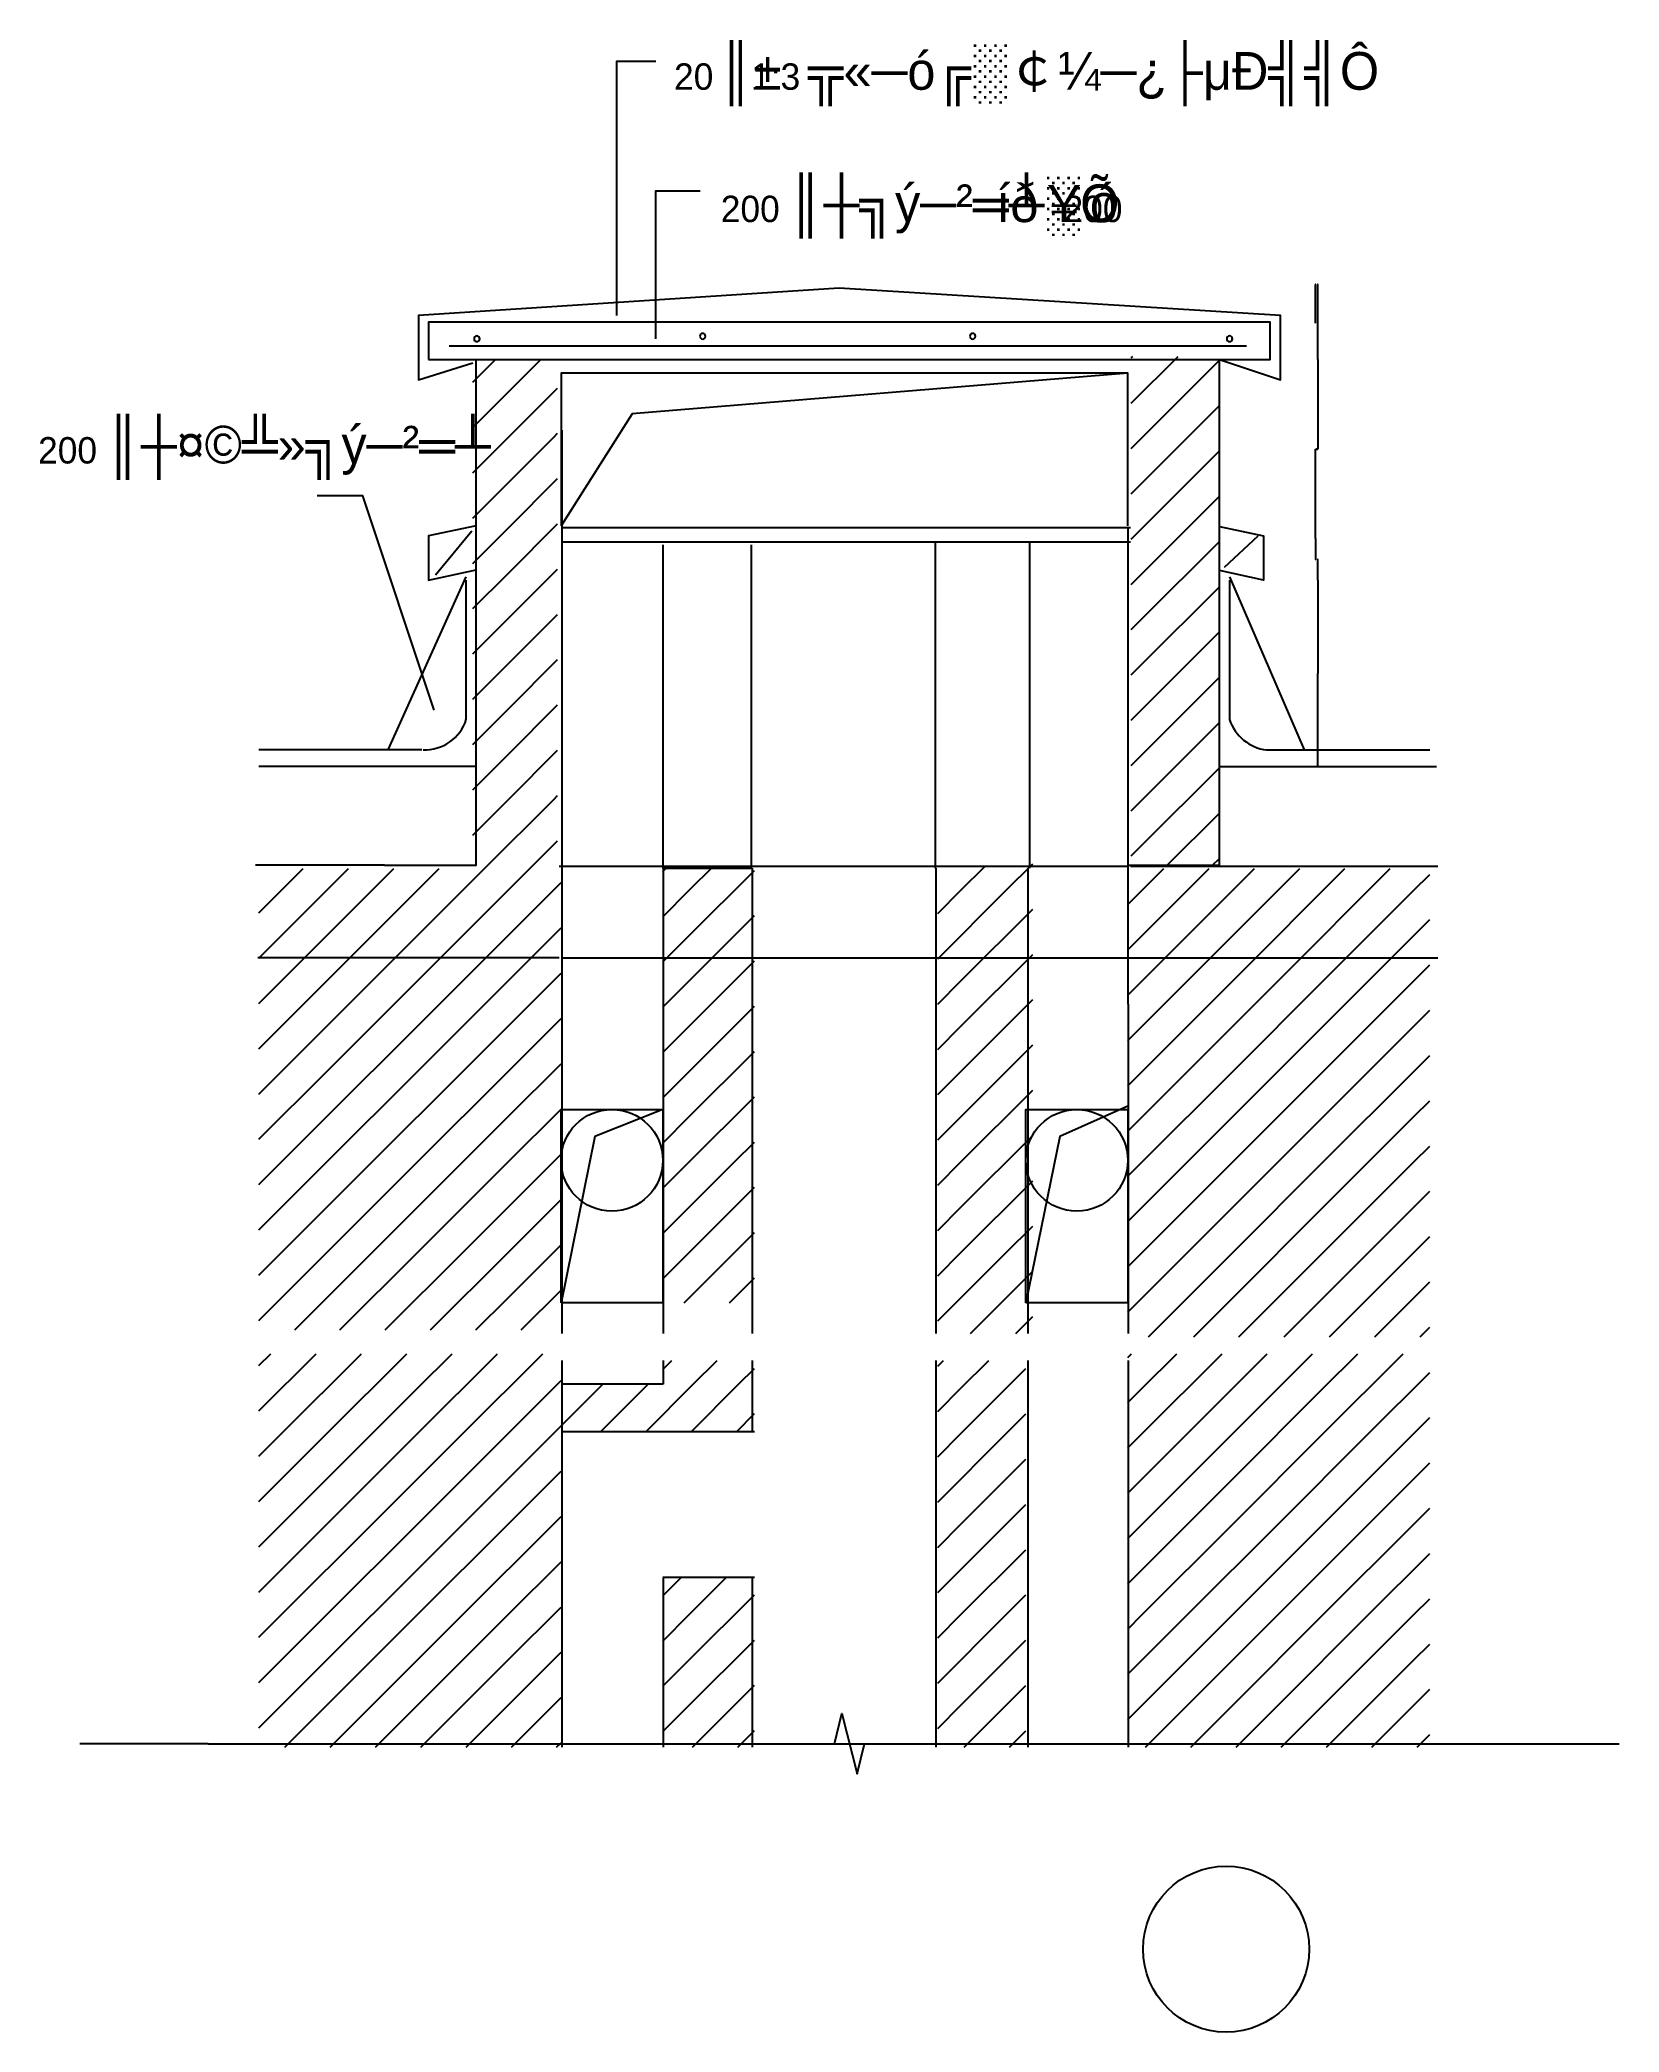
# Model space of a CAD drawing. Header units: metres. Extents: x -2622 to -530, y 19762 to 22403.
import ezdxf

# ---------------------------------------------------------------- set-up
doc = ezdxf.new("R2010")
doc.units = ezdxf.units.M
doc.layers.add('PUB_DIM', color=3, linetype='Continuous')
doc.layers.add('PUB_TEXT', color=7, linetype='Continuous')
doc.dimstyles.get("Standard").update_dxf_attribs({"dimtxt": 2.5, "dimasz": 2.5, "dimexe": 1.25, "dimexo": 0.625, "dimtad": 1, "dimcen": 2.5, "dimazin": 3, "dimtfac": 1, "dimtmove": 0, "dimatfit": 3})

# ---------------------------------------------------------------- blocks, each defined once
blk = doc.blocks.new('*D1')
for p, q in [((-932.46, 21741.55), (-932.46, 21714.04)), ((-931.74, 21714.04), (-932.71, 21714.04)), ((-928.77, 21714.04), (-929.74, 21714.04)), ((-929.02, 21686.54), (-929.02, 21714.04))]:
    blk.add_line(p, q)
at = {"layer": 'Defpoints'}
for p in [(-932.46, 21741.55), (-929.02, 21714.04), (-929.02, 21686.54)]:
    blk.add_point(p, dxfattribs=at)
at = {"layer": 'PUB_DIM', "insert": (-930.74, 21714.04), "char_height": 1, "attachment_point": 5}
blk.add_mtext('60', dxfattribs=at)
blk = doc.blocks.new('*D2')
for p, q in [((-931.74, 22078.49), (-932.71, 22078.49)), ((-932.46, 22026.92), (-932.46, 22078.49)), ((-928.77, 22078.49), (-929.74, 22078.49)), ((-929.02, 21978.78), (-929.02, 22078.49))]:
    blk.add_line(p, q)
at = {"layer": 'Defpoints'}
for p in [(-929.02, 22078.49), (-932.46, 22026.92), (-929.02, 21978.78)]:
    blk.add_point(p, dxfattribs=at)
at = {"layer": 'PUB_DIM', "insert": (-930.74, 22078.49), "char_height": 1, "attachment_point": 5}
blk.add_mtext('50', dxfattribs=at)
blk = doc.blocks.new('*D3')
for p, q in [((-929.02, 21978.78), (-929.02, 21860.17)), ((-932.46, 21741.55), (-932.46, 21860.17)), ((-932.21, 21860.17), (-929.27, 21860.17))]:
    blk.add_line(p, q)
at = {"layer": 'Defpoints'}
for p in [(-929.02, 21978.78), (-932.46, 21860.17), (-932.46, 21741.55)]:
    blk.add_point(p, dxfattribs=at)
at = {"layer": 'PUB_DIM', "insert": (-930.74, 21861.295), "char_height": 1, "attachment_point": 5}
blk.add_mtext('200', dxfattribs=at)
blk = doc.blocks.new('*D4')
for p, q in [((-929.02, 21686.54), (-929.02, 21562.76)), ((-929.27, 21562.76), (-929.52, 21562.76)), ((-929.02, 21438.98), (-929.02, 21562.76)), ((-929.02, 21562.76), (-929.02, 21562.76)), ((-928.77, 21562.76), (-928.52, 21562.76))]:
    blk.add_line(p, q)
at = {"layer": 'Defpoints'}
for p in [(-929.02, 21686.54), (-929.02, 21562.76), (-929.02, 21438.98)]:
    blk.add_point(p, dxfattribs=at)
at = {"layer": 'PUB_DIM', "insert": (-929.02, 21563.885), "char_height": 1, "attachment_point": 5}
blk.add_mtext('300', dxfattribs=at)

msp = doc.modelspace()

# ---------------------------------------------------------------- linework, layer by layer
for p, q in [((-2048.75, 21948.7), (-2018.94, 21978.51)), ((-2001.96, 21935.5), (-1958.94, 21978.51)), ((-1176.55, 21920.91), (-1114.44, 21983.01)), ((-1176.55, 21980.91), (-1174.44, 21983.01)), ((-1161.96, 21875.5), (-1059.65, 21977.8)), ((-2048.75, 21888.7), (-2001.96, 21935.5)), ((-2001.96, 21875.5), (-1936.35, 21941.1)), ((-2001.96, 21935.5), (-2001.96, 21935.5)), ((-1161.96, 21815.5), (-1059.65, 21917.8)), ((-2048.75, 21768.7), (-1941.96, 21875.5)), ((-2048.75, 21828.7), (-2001.96, 21875.5)), ((-2001.96, 21875.5), (-2001.96, 21875.5)), ((-1941.96, 21875.5), (-1936.35, 21881.1)), ((-1941.96, 21875.5), (-1941.96, 21875.5)), ((-1176.55, 21860.91), (-1161.96, 21875.5)), ((-1161.96, 21875.5), (-1161.96, 21875.5)), ((-1161.96, 21755.5), (-1059.65, 21857.8)), ((-2001.96, 21755.5), (-1936.35, 21821.1)), ((-1176.55, 21800.91), (-1161.96, 21815.5)), ((-1161.96, 21815.5), (-1161.96, 21815.5)), ((-1101.96, 21755.5), (-1059.65, 21797.8)), ((-2001.96, 21695.5), (-1936.35, 21761.1)), ((-2098.32, 21693.41), (-2050.18, 21751.86)), ((-2048.75, 21708.7), (-2001.96, 21755.5)), ((-2001.96, 21755.5), (-2001.96, 21755.5)), ((-1176.55, 21680.91), (-1101.96, 21755.5)), ((-1176.55, 21740.91), (-1161.96, 21755.5)), ((-1161.96, 21755.5), (-1161.96, 21755.5)), ((-1161.96, 21635.5), (-1059.65, 21737.8)), ((-1101.96, 21755.5), (-1101.96, 21755.5)), ((-1053.02, 21703.73), (-1008.32, 21744.99)), ((-2048.75, 21648.7), (-2001.96, 21695.5)), ((-2001.96, 21635.5), (-1936.35, 21701.1)), ((-2001.96, 21695.5), (-2001.96, 21695.5)), ((-1161.96, 21575.5), (-1059.65, 21677.8)), ((-2048.75, 21528.7), (-1941.96, 21635.5)), ((-2048.75, 21588.7), (-2001.96, 21635.5)), ((-2001.96, 21635.5), (-2001.96, 21635.5)), ((-1941.96, 21635.5), (-1936.35, 21641.1)), ((-1941.96, 21635.5), (-1941.96, 21635.5)), ((-1176.55, 21620.91), (-1161.96, 21635.5)), ((-1161.96, 21635.5), (-1161.96, 21635.5)), ((-1161.96, 21515.5), (-1059.65, 21617.8)), ((-2001.96, 21515.5), (-1936.35, 21581.1)), ((-1176.55, 21560.91), (-1161.96, 21575.5)), ((-1161.96, 21575.5), (-1161.96, 21575.5)), ((-1101.96, 21515.5), (-1059.65, 21557.8)), ((-2001.96, 21455.5), (-1936.35, 21521.1)), ((-2048.75, 21468.7), (-2001.96, 21515.5)), ((-2001.96, 21515.5), (-2001.96, 21515.5)), ((-1176.55, 21440.91), (-1101.96, 21515.5)), ((-1176.55, 21500.91), (-1161.96, 21515.5)), ((-1161.96, 21515.5), (-1161.96, 21515.5)), ((-1161.96, 21395.5), (-1059.65, 21497.8)), ((-1101.96, 21515.5), (-1101.96, 21515.5)), ((-2048.75, 21408.7), (-2001.96, 21455.5)), ((-2001.96, 21395.5), (-1936.35, 21461.1)), ((-2001.96, 21455.5), (-2001.96, 21455.5)), ((-1161.96, 21335.5), (-1059.65, 21437.8)), ((-2048.75, 21348.7), (-2001.96, 21395.5)), ((-2033.26, 21304.19), (-1941.96, 21395.5)), ((-2001.96, 21395.5), (-2001.96, 21395.5)), ((-1941.96, 21395.5), (-1936.35, 21401.1)), ((-1941.96, 21395.5), (-1941.96, 21395.5)), ((-1176.55, 21380.91), (-1161.96, 21395.5)), ((-1161.96, 21395.5), (-1161.96, 21395.5)), ((-1128.76, 21308.69), (-1059.65, 21377.8)), ((-1973.26, 21304.19), (-1936.35, 21341.1)), ((-1176.55, 21320.91), (-1161.96, 21335.5)), ((-1161.96, 21335.5), (-1161.96, 21335.5)), ((-1341.96, 21275.5), (-1306.93, 21310.52)), ((-1068.76, 21308.69), (-1059.65, 21317.8)), ((-2301.96, 21275.5), (-2273.3, 21304.16)), ((-2241.96, 21215.5), (-2153.3, 21304.16)), ((-2241.96, 21275.5), (-2213.3, 21304.16)), ((-2121.96, 21275.5), (-2093.3, 21304.16)), ((-2061.96, 21275.5), (-2033.3, 21304.16)), ((-2001.96, 21275.5), (-1973.3, 21304.16)), ((-2001.96, 21215.5), (-1931.86, 21285.59)), ((-1796.98, 21300.47), (-1789.99, 21307.46)), ((-1761.96, 21275.5), (-1729.99, 21307.46)), ((-1761.96, 21215.5), (-1675.59, 21301.86)), ((-1401.96, 21275.5), (-1369.99, 21307.46)), ((-1161.96, 21275.5), (-1133.26, 21304.19)), ((-1101.96, 21275.5), (-1073.26, 21304.19)), ((-1041.96, 21215.5), (-953.26, 21304.19)), ((-1041.96, 21275.5), (-1013.26, 21304.19)), ((-921.96, 21275.5), (-893.26, 21304.19)), ((-861.96, 21275.5), (-833.26, 21304.19)), ((-801.96, 21275.5), (-780.91, 21296.55)), ((-2331.99, 21185.46), (-2241.96, 21275.5)), ((-2331.99, 21245.46), (-2301.96, 21275.5)), ((-2301.96, 21275.5), (-2301.96, 21275.5)), ((-2241.96, 21155.5), (-2121.96, 21275.5)), ((-2241.96, 21275.5), (-2241.96, 21275.5)), ((-2181.96, 21155.5), (-2061.96, 21275.5)), ((-2121.96, 21155.5), (-2001.96, 21275.5)), ((-2121.96, 21275.5), (-2121.96, 21275.5)), ((-2061.96, 21275.5), (-2061.96, 21275.5)), ((-2001.96, 21275.5), (-2001.96, 21275.5)), ((-1796.98, 21240.47), (-1761.96, 21275.5)), ((-1761.96, 21275.5), (-1761.96, 21275.5)), ((-1432.81, 21184.64), (-1341.96, 21275.5)), ((-1432.81, 21244.64), (-1401.96, 21275.5)), ((-1401.96, 21275.5), (-1401.96, 21275.5)), ((-1341.96, 21275.5), (-1341.96, 21275.5)), ((-1181.04, 21196.41), (-1101.96, 21275.5)), ((-1181.04, 21256.41), (-1161.96, 21275.5)), ((-1161.96, 21275.5), (-1161.96, 21275.5)), ((-1130.14, 21187.31), (-1041.96, 21275.5)), ((-1101.96, 21275.5), (-1101.96, 21275.5)), ((-1041.96, 21275.5), (-1041.96, 21275.5)), ((-1010.14, 21187.31), (-921.96, 21275.5)), ((-950.14, 21187.31), (-861.96, 21275.5)), ((-921.96, 21275.5), (-921.96, 21275.5)), ((-890.14, 21187.31), (-801.96, 21275.5)), ((-861.96, 21275.5), (-861.96, 21275.5)), ((-801.96, 21275.5), (-801.96, 21275.5)), ((-1761.96, 21155.5), (-1675.59, 21241.86)), ((-1401.96, 21155.5), (-1306.93, 21250.52)), ((-801.96, 21215.5), (-780.91, 21236.55)), ((-2331.99, 21125.46), (-2241.96, 21215.5)), ((-2241.96, 21215.5), (-2241.96, 21215.5)), ((-2121.96, 21095.5), (-2001.96, 21215.5)), ((-2001.96, 21155.5), (-1931.86, 21225.59)), ((-2001.96, 21215.5), (-2001.96, 21215.5)), ((-1796.98, 21180.47), (-1761.96, 21215.5)), ((-1761.96, 21215.5), (-1761.96, 21215.5)), ((-1070.14, 21187.31), (-1041.96, 21215.5)), ((-1041.96, 21215.5), (-1041.96, 21215.5)), ((-830.14, 21187.31), (-801.96, 21215.5)), ((-801.96, 21215.5), (-801.96, 21215.5)), ((-1701.96, 21155.5), (-1675.59, 21181.86)), ((-1401.96, 21095.5), (-1306.93, 21190.52)), ((-1161.96, 21095.5), (-1070.18, 21187.27)), ((-1161.96, 21155.5), (-1130.18, 21187.27)), ((-1041.96, 21155.5), (-1010.18, 21187.27)), ((-981.96, 21155.5), (-950.18, 21187.27)), ((-921.96, 21155.5), (-890.18, 21187.27)), ((-921.96, 21095.5), (-830.18, 21187.27)), ((-801.96, 21155.5), (-780.91, 21176.55)), ((-2331.99, 21065.46), (-2241.96, 21155.5)), ((-2301.96, 21035.5), (-2181.96, 21155.5)), ((-2241.96, 21035.5), (-2121.96, 21155.5)), ((-2241.96, 21155.5), (-2241.96, 21155.5)), ((-2181.96, 21155.5), (-2181.96, 21155.5)), ((-2121.96, 21035.5), (-2001.96, 21155.5)), ((-2121.96, 21155.5), (-2121.96, 21155.5)), ((-2061.96, 21035.5), (-1941.96, 21155.5)), ((-2001.96, 21155.5), (-2001.96, 21155.5)), ((-1941.96, 21155.5), (-1931.86, 21165.59)), ((-1941.96, 21155.5), (-1941.96, 21155.5)), ((-1796.98, 21120.47), (-1761.96, 21155.5)), ((-1796.98, 21060.47), (-1701.96, 21155.5)), ((-1761.96, 21155.5), (-1761.96, 21155.5)), ((-1701.96, 21155.5), (-1701.96, 21155.5)), ((-1432.81, 21124.64), (-1401.96, 21155.5)), ((-1401.96, 21155.5), (-1401.96, 21155.5)), ((-1181.04, 21136.41), (-1161.96, 21155.5)), ((-1161.96, 21035.5), (-1041.96, 21155.5)), ((-1161.96, 21155.5), (-1161.96, 21155.5)), ((-1101.96, 21035.5), (-981.96, 21155.5)), ((-1041.96, 21035.5), (-921.96, 21155.5)), ((-1041.96, 21155.5), (-1041.96, 21155.5)), ((-981.96, 21155.5), (-981.96, 21155.5)), ((-921.96, 21035.5), (-801.96, 21155.5)), ((-921.96, 21155.5), (-921.96, 21155.5)), ((-801.96, 21155.5), (-801.96, 21155.5)), ((-1401.96, 21035.5), (-1306.93, 21130.52)), ((-2001.96, 21035.5), (-1931.86, 21105.59)), ((-1761.96, 21035.5), (-1675.59, 21121.86)), ((-861.96, 21035.5), (-780.91, 21116.55)), ((-2241.96, 20975.5), (-2121.96, 21095.5)), ((-2121.96, 21095.5), (-2121.96, 21095.5)), ((-1432.81, 21064.64), (-1401.96, 21095.5)), ((-1401.96, 21095.5), (-1401.96, 21095.5)), ((-1341.96, 21035.5), (-1306.93, 21070.52)), ((-1181.04, 21076.41), (-1161.96, 21095.5)), ((-1161.96, 21095.5), (-1161.96, 21095.5)), ((-1041.96, 20975.5), (-921.96, 21095.5)), ((-921.96, 21095.5), (-921.96, 21095.5)), ((-2001.96, 20975.5), (-1931.86, 21045.59)), ((-1761.96, 20975.5), (-1675.59, 21061.86)), ((-801.96, 21035.5), (-780.91, 21056.55)), ((-2331.99, 20945.46), (-2241.96, 21035.5)), ((-2331.99, 21005.46), (-2301.96, 21035.5)), ((-2301.96, 21035.5), (-2301.96, 21035.5)), ((-2241.96, 20915.5), (-2121.96, 21035.5)), ((-2241.96, 21035.5), (-2241.96, 21035.5)), ((-2181.96, 20915.5), (-2061.96, 21035.5)), ((-2121.96, 20915.5), (-2001.96, 21035.5)), ((-2121.96, 21035.5), (-2121.96, 21035.5)), ((-2061.96, 21035.5), (-2061.96, 21035.5)), ((-2001.96, 21035.5), (-2001.96, 21035.5)), ((-1796.98, 21000.47), (-1761.96, 21035.5)), ((-1761.96, 21035.5), (-1761.96, 21035.5)), ((-1432.81, 20944.64), (-1341.96, 21035.5)), ((-1432.81, 21004.64), (-1401.96, 21035.5)), ((-1401.96, 21035.5), (-1401.96, 21035.5)), ((-1341.96, 21035.5), (-1341.96, 21035.5)), ((-1181.04, 20956.41), (-1101.96, 21035.5)), ((-1181.04, 21016.41), (-1161.96, 21035.5)), ((-1161.96, 20915.5), (-1041.96, 21035.5)), ((-1161.96, 21035.5), (-1161.96, 21035.5)), ((-1101.96, 21035.5), (-1101.96, 21035.5)), ((-1041.96, 20915.5), (-921.96, 21035.5)), ((-1041.96, 21035.5), (-1041.96, 21035.5)), ((-981.96, 20915.5), (-861.96, 21035.5)), ((-921.96, 20915.5), (-801.96, 21035.5)), ((-921.96, 21035.5), (-921.96, 21035.5)), ((-861.96, 21035.5), (-861.96, 21035.5)), ((-801.96, 21035.5), (-801.96, 21035.5)), ((-1761.96, 20915.5), (-1675.59, 21001.86)), ((-1401.96, 20915.5), (-1306.93, 21010.52)), ((-801.96, 20975.5), (-780.91, 20996.55)), ((-2331.99, 20885.46), (-2241.96, 20975.5)), ((-2241.96, 20975.5), (-2241.96, 20975.5)), ((-2121.96, 20855.5), (-2001.96, 20975.5)), ((-2001.96, 20915.5), (-1931.86, 20985.59)), ((-2001.96, 20975.5), (-2001.96, 20975.5)), ((-1796.98, 20940.47), (-1761.96, 20975.5)), ((-1761.96, 20975.5), (-1761.96, 20975.5)), ((-1161.96, 20855.5), (-1041.96, 20975.5)), ((-1041.96, 20975.5), (-1041.96, 20975.5)), ((-921.96, 20855.5), (-801.96, 20975.5)), ((-801.96, 20975.5), (-801.96, 20975.5)), ((-1701.96, 20915.5), (-1675.59, 20941.86)), ((-1401.96, 20855.5), (-1306.93, 20950.52)), ((-2331.99, 20825.46), (-2241.96, 20915.5)), ((-2301.96, 20795.5), (-2181.96, 20915.5)), ((-2241.96, 20795.5), (-2121.96, 20915.5)), ((-2241.96, 20915.5), (-2241.96, 20915.5)), ((-2181.96, 20915.5), (-2181.96, 20915.5)), ((-2121.96, 20795.5), (-2001.96, 20915.5)), ((-2121.96, 20915.5), (-2121.96, 20915.5)), ((-2061.96, 20795.5), (-1941.96, 20915.5)), ((-2001.96, 20915.5), (-2001.96, 20915.5)), ((-1941.96, 20915.5), (-1931.86, 20925.59)), ((-1941.96, 20915.5), (-1941.96, 20915.5)), ((-1796.98, 20880.47), (-1761.96, 20915.5)), ((-1796.98, 20820.47), (-1701.96, 20915.5)), ((-1761.96, 20915.5), (-1761.96, 20915.5)), ((-1701.96, 20915.5), (-1701.96, 20915.5)), ((-1432.81, 20884.64), (-1401.96, 20915.5)), ((-1401.96, 20915.5), (-1401.96, 20915.5)), ((-1181.04, 20896.41), (-1161.96, 20915.5)), ((-1161.96, 20795.5), (-1041.96, 20915.5)), ((-1161.96, 20915.5), (-1161.96, 20915.5)), ((-1101.96, 20795.5), (-981.96, 20915.5)), ((-1041.96, 20795.5), (-921.96, 20915.5)), ((-1041.96, 20915.5), (-1041.96, 20915.5)), ((-981.96, 20915.5), (-981.96, 20915.5)), ((-921.96, 20795.5), (-801.96, 20915.5)), ((-921.96, 20915.5), (-921.96, 20915.5)), ((-801.96, 20915.5), (-780.91, 20936.55)), ((-801.96, 20915.5), (-801.96, 20915.5)), ((-1401.96, 20795.5), (-1306.93, 20890.52)), ((-2001.96, 20795.5), (-1931.86, 20865.59)), ((-1761.96, 20795.5), (-1675.59, 20881.86)), ((-861.96, 20795.5), (-780.91, 20876.55)), ((-2241.96, 20735.5), (-2121.96, 20855.5)), ((-2121.96, 20855.5), (-2121.96, 20855.5)), ((-1432.81, 20824.64), (-1401.96, 20855.5)), ((-1401.96, 20855.5), (-1401.96, 20855.5)), ((-1181.04, 20836.41), (-1161.96, 20855.5)), ((-1161.96, 20855.5), (-1161.96, 20855.5)), ((-1041.96, 20735.5), (-921.96, 20855.5)), ((-921.96, 20855.5), (-921.96, 20855.5)), ((-1761.96, 20735.5), (-1675.59, 20821.86)), ((-1341.96, 20795.5), (-1306.93, 20830.52)), ((-801.96, 20795.5), (-780.91, 20816.55)), ((-2331.99, 20705.46), (-2241.96, 20795.5)), ((-2331.99, 20765.46), (-2301.96, 20795.5)), ((-2301.96, 20795.5), (-2301.96, 20795.5)), ((-2241.96, 20795.5), (-2241.96, 20795.5)), ((-2224.68, 20692.77), (-2121.96, 20795.5)), ((-2164.68, 20692.77), (-2061.96, 20795.5)), ((-2121.96, 20795.5), (-2121.96, 20795.5)), ((-2104.68, 20692.77), (-2001.96, 20795.5)), ((-2061.96, 20795.5), (-2061.96, 20795.5)), ((-2001.96, 20735.5), (-1931.86, 20805.59)), ((-2001.96, 20795.5), (-2001.96, 20795.5)), ((-1796.98, 20760.47), (-1761.96, 20795.5)), ((-1761.96, 20795.5), (-1761.96, 20795.5)), ((-1432.81, 20704.64), (-1341.96, 20795.5)), ((-1432.81, 20764.64), (-1401.96, 20795.5)), ((-1401.96, 20795.5), (-1401.96, 20795.5)), ((-1341.96, 20795.5), (-1341.96, 20795.5)), ((-1181.04, 20716.41), (-1101.96, 20795.5)), ((-1181.04, 20776.41), (-1161.96, 20795.5)), ((-1161.96, 20795.5), (-1161.96, 20795.5)), ((-1153.67, 20683.78), (-1041.96, 20795.5)), ((-1101.96, 20795.5), (-1101.96, 20795.5)), ((-1041.96, 20795.5), (-1041.96, 20795.5)), ((-1033.67, 20683.78), (-921.96, 20795.5)), ((-973.67, 20683.78), (-861.96, 20795.5)), ((-921.96, 20795.5), (-921.96, 20795.5)), ((-913.67, 20683.78), (-801.96, 20795.5)), ((-861.96, 20795.5), (-861.96, 20795.5)), ((-801.96, 20795.5), (-801.96, 20795.5)), ((-1708.72, 20728.74), (-1675.59, 20761.86)), ((-1389.18, 20688.28), (-1306.93, 20770.52)), ((-801.96, 20735.5), (-780.91, 20756.55)), ((-2284.68, 20692.77), (-2241.96, 20735.5)), ((-2241.96, 20735.5), (-2241.96, 20735.5)), ((-2044.68, 20692.77), (-2001.96, 20735.5)), ((-2001.96, 20735.5), (-2001.96, 20735.5)), ((-1984.68, 20692.77), (-1931.86, 20745.59)), ((-1768.72, 20728.74), (-1761.96, 20735.5)), ((-1761.96, 20735.5), (-1761.96, 20735.5)), ((-1093.67, 20683.78), (-1041.96, 20735.5)), ((-1041.96, 20735.5), (-1041.96, 20735.5)), ((-853.67, 20683.78), (-801.96, 20735.5)), ((-801.96, 20735.5), (-801.96, 20735.5)), ((-1329.18, 20688.28), (-1306.93, 20710.52)), ((-793.67, 20683.78), (-780.91, 20696.55)), ((-2331.99, 20585.46), (-2256.15, 20661.3)), ((-2331.99, 20645.46), (-2316.15, 20661.3)), ((-2301.96, 20555.5), (-2196.15, 20661.3)), ((-2241.96, 20555.5), (-2136.15, 20661.3)), ((-2121.96, 20555.5), (-2016.15, 20661.3)), ((-2121.96, 20615.5), (-2076.15, 20661.3)), ((-2061.96, 20555.5), (-1956.15, 20661.3)), ((-1796.98, 20640.47), (-1785.14, 20652.31)), ((-1756.61, 20620.84), (-1725.14, 20652.31)), ((-1432.81, 20644.64), (-1425.14, 20652.31)), ((-1401.96, 20615.5), (-1365.14, 20652.31)), ((-1181.04, 20656.41), (-1176.15, 20661.3)), ((-1161.96, 20555.5), (-1056.15, 20661.3)), ((-1161.96, 20615.5), (-1116.15, 20661.3)), ((-1101.96, 20555.5), (-996.15, 20661.3)), ((-1041.96, 20555.5), (-936.15, 20661.3)), ((-921.96, 20615.5), (-876.15, 20661.3)), ((-921.96, 20555.5), (-816.15, 20661.3)), ((-2001.96, 20555.5), (-1931.86, 20625.59)), ((-1696.61, 20620.84), (-1675.59, 20641.86)), ((-1401.96, 20555.5), (-1315.92, 20641.53)), ((-861.96, 20555.5), (-780.91, 20636.55)), ((-2241.96, 20495.5), (-2121.96, 20615.5)), ((-2121.96, 20615.5), (-2121.96, 20615.5)), ((-1931.86, 20565.59), (-1881.96, 20615.5)), ((-1881.96, 20615.5), (-1876.61, 20620.84)), ((-1881.96, 20615.5), (-1881.96, 20615.5)), ((-1879.54, 20557.91), (-1816.61, 20620.84)), ((-1819.54, 20557.91), (-1756.61, 20620.84)), ((-1759.54, 20557.91), (-1696.61, 20620.84)), ((-1432.81, 20584.64), (-1401.96, 20615.5)), ((-1401.96, 20615.5), (-1401.96, 20615.5)), ((-1181.04, 20596.41), (-1161.96, 20615.5)), ((-1161.96, 20615.5), (-1161.96, 20615.5)), ((-1041.96, 20495.5), (-921.96, 20615.5)), ((-921.96, 20615.5), (-921.96, 20615.5)), ((-1699.54, 20557.91), (-1675.59, 20581.86)), ((-1341.96, 20555.5), (-1315.92, 20581.53)), ((-801.96, 20555.5), (-780.91, 20576.55)), ((-2331.99, 20465.46), (-2241.96, 20555.5)), ((-2331.99, 20525.46), (-2301.96, 20555.5)), ((-2301.96, 20555.5), (-2301.96, 20555.5)), ((-2241.96, 20435.5), (-2121.96, 20555.5)), ((-2241.96, 20555.5), (-2241.96, 20555.5)), ((-2181.96, 20435.5), (-2061.96, 20555.5)), ((-2121.96, 20435.5), (-2001.96, 20555.5)), ((-2121.96, 20555.5), (-2121.96, 20555.5)), ((-2061.96, 20555.5), (-2061.96, 20555.5)), ((-2001.96, 20495.5), (-1931.86, 20565.59)), ((-2001.96, 20555.5), (-2001.96, 20555.5)), ((-1432.81, 20464.64), (-1341.96, 20555.5)), ((-1432.81, 20524.64), (-1401.96, 20555.5)), ((-1401.96, 20555.5), (-1401.96, 20555.5)), ((-1341.96, 20555.5), (-1341.96, 20555.5)), ((-1181.04, 20476.41), (-1101.96, 20555.5)), ((-1181.04, 20536.41), (-1161.96, 20555.5)), ((-1161.96, 20435.5), (-1041.96, 20555.5)), ((-1161.96, 20555.5), (-1161.96, 20555.5)), ((-1101.96, 20555.5), (-1101.96, 20555.5)), ((-1041.96, 20435.5), (-921.96, 20555.5)), ((-1041.96, 20555.5), (-1041.96, 20555.5)), ((-981.96, 20435.5), (-861.96, 20555.5)), ((-921.96, 20435.5), (-801.96, 20555.5)), ((-921.96, 20555.5), (-921.96, 20555.5)), ((-861.96, 20555.5), (-861.96, 20555.5)), ((-801.96, 20555.5), (-801.96, 20555.5)), ((-1401.96, 20435.5), (-1315.92, 20521.53)), ((-801.96, 20495.5), (-780.91, 20516.55)), ((-2331.99, 20405.46), (-2241.96, 20495.5)), ((-2241.96, 20495.5), (-2241.96, 20495.5)), ((-2121.96, 20375.5), (-2001.96, 20495.5)), ((-2001.96, 20435.5), (-1931.86, 20505.59)), ((-2001.96, 20495.5), (-2001.96, 20495.5)), ((-1161.96, 20375.5), (-1041.96, 20495.5)), ((-1041.96, 20495.5), (-1041.96, 20495.5)), ((-921.96, 20375.5), (-801.96, 20495.5)), ((-801.96, 20495.5), (-801.96, 20495.5)), ((-1941.96, 20435.5), (-1931.86, 20445.59)), ((-1401.96, 20375.5), (-1315.92, 20461.53)), ((-801.96, 20435.5), (-780.91, 20456.55)), ((-2331.99, 20345.46), (-2241.96, 20435.5)), ((-2301.96, 20315.5), (-2181.96, 20435.5)), ((-2241.96, 20315.5), (-2121.96, 20435.5)), ((-2241.96, 20435.5), (-2241.96, 20435.5)), ((-2181.96, 20435.5), (-2181.96, 20435.5)), ((-2121.96, 20315.5), (-2001.96, 20435.5)), ((-2121.96, 20435.5), (-2121.96, 20435.5)), ((-2061.96, 20315.5), (-1941.96, 20435.5)), ((-2001.96, 20435.5), (-2001.96, 20435.5)), ((-1941.96, 20435.5), (-1941.96, 20435.5)), ((-1432.81, 20404.64), (-1401.96, 20435.5)), ((-1401.96, 20435.5), (-1401.96, 20435.5)), ((-1181.04, 20416.41), (-1161.96, 20435.5)), ((-1161.96, 20315.5), (-1041.96, 20435.5)), ((-1161.96, 20435.5), (-1161.96, 20435.5)), ((-1101.96, 20315.5), (-981.96, 20435.5)), ((-1041.96, 20315.5), (-921.96, 20435.5)), ((-1041.96, 20435.5), (-1041.96, 20435.5)), ((-981.96, 20435.5), (-981.96, 20435.5)), ((-921.96, 20315.5), (-801.96, 20435.5)), ((-921.96, 20435.5), (-921.96, 20435.5)), ((-801.96, 20435.5), (-801.96, 20435.5)), ((-2001.96, 20315.5), (-1931.86, 20385.59)), ((-1401.96, 20315.5), (-1315.92, 20401.53)), ((-861.96, 20315.5), (-780.91, 20396.55)), ((-2241.96, 20255.5), (-2121.96, 20375.5)), ((-2121.96, 20375.5), (-2121.96, 20375.5)), ((-1796.98, 20340.47), (-1772.85, 20364.6)), ((-1761.96, 20315.5), (-1712.85, 20364.6)), ((-1432.81, 20344.64), (-1401.96, 20375.5)), ((-1401.96, 20375.5), (-1401.96, 20375.5)), ((-1181.04, 20356.41), (-1161.96, 20375.5)), ((-1161.96, 20375.5), (-1161.96, 20375.5)), ((-1041.96, 20255.5), (-921.96, 20375.5)), ((-921.96, 20375.5), (-921.96, 20375.5)), ((-1761.96, 20255.5), (-1675.59, 20341.86)), ((-1341.96, 20315.5), (-1315.92, 20341.53)), ((-801.96, 20315.5), (-780.91, 20336.55)), ((-2331.99, 20225.46), (-2241.96, 20315.5)), ((-2331.99, 20285.46), (-2301.96, 20315.5)), ((-2301.96, 20315.5), (-2301.96, 20315.5)), ((-2241.96, 20195.5), (-2121.96, 20315.5)), ((-2241.96, 20315.5), (-2241.96, 20315.5)), ((-2181.96, 20195.5), (-2061.96, 20315.5)), ((-2121.96, 20195.5), (-2001.96, 20315.5)), ((-2121.96, 20315.5), (-2121.96, 20315.5)), ((-2061.96, 20315.5), (-2061.96, 20315.5)), ((-2001.96, 20255.5), (-1931.86, 20325.59)), ((-2001.96, 20315.5), (-2001.96, 20315.5)), ((-1796.98, 20280.47), (-1761.96, 20315.5)), ((-1761.96, 20315.5), (-1761.96, 20315.5)), ((-1432.81, 20224.64), (-1341.96, 20315.5)), ((-1432.81, 20284.64), (-1401.96, 20315.5)), ((-1401.96, 20315.5), (-1401.96, 20315.5)), ((-1341.96, 20315.5), (-1341.96, 20315.5)), ((-1181.04, 20236.41), (-1101.96, 20315.5)), ((-1181.04, 20296.41), (-1161.96, 20315.5)), ((-1161.96, 20195.5), (-1041.96, 20315.5)), ((-1161.96, 20315.5), (-1161.96, 20315.5)), ((-1101.96, 20315.5), (-1101.96, 20315.5)), ((-1041.96, 20195.5), (-921.96, 20315.5)), ((-1041.96, 20315.5), (-1041.96, 20315.5)), ((-981.96, 20195.5), (-861.96, 20315.5)), ((-921.96, 20195.5), (-801.96, 20315.5)), ((-921.96, 20315.5), (-921.96, 20315.5)), ((-861.96, 20315.5), (-861.96, 20315.5)), ((-801.96, 20315.5), (-801.96, 20315.5)), ((-1761.96, 20195.5), (-1675.59, 20281.86)), ((-1401.96, 20195.5), (-1315.92, 20281.53)), ((-2331.99, 20165.46), (-2241.96, 20255.5)), ((-2241.96, 20255.5), (-2241.96, 20255.5)), ((-2117.62, 20139.83), (-2001.96, 20255.5)), ((-2001.96, 20195.5), (-1931.86, 20265.59)), ((-2001.96, 20255.5), (-2001.96, 20255.5)), ((-1796.98, 20220.47), (-1761.96, 20255.5)), ((-1761.96, 20255.5), (-1761.96, 20255.5)), ((-1157.62, 20139.83), (-1041.96, 20255.5)), ((-1041.96, 20255.5), (-1041.96, 20255.5)), ((-917.62, 20139.83), (-801.96, 20255.5)), ((-801.96, 20255.5), (-780.91, 20276.55)), ((-801.96, 20255.5), (-801.96, 20255.5)), ((-1941.96, 20195.5), (-1931.86, 20205.59)), ((-1701.96, 20195.5), (-1675.59, 20221.86)), ((-1397.62, 20139.83), (-1315.92, 20221.53)), ((-801.96, 20195.5), (-780.91, 20216.55)), ((-2297.62, 20139.83), (-2241.96, 20195.5)), ((-2241.96, 20195.5), (-2241.96, 20195.5)), ((-2237.62, 20139.83), (-2181.96, 20195.5)), ((-2181.96, 20195.5), (-2181.96, 20195.5)), ((-2177.62, 20139.83), (-2121.96, 20195.5)), ((-2121.96, 20195.5), (-2121.96, 20195.5)), ((-2057.62, 20139.83), (-2001.96, 20195.5)), ((-2001.96, 20195.5), (-2001.96, 20195.5)), ((-1997.62, 20139.83), (-1941.96, 20195.5)), ((-1941.96, 20195.5), (-1941.96, 20195.5)), ((-1796.98, 20160.47), (-1761.96, 20195.5)), ((-1761.96, 20195.5), (-1761.96, 20195.5)), ((-1757.62, 20139.83), (-1701.96, 20195.5)), ((-1701.96, 20195.5), (-1701.96, 20195.5)), ((-1432.81, 20164.64), (-1401.96, 20195.5)), ((-1401.96, 20195.5), (-1401.96, 20195.5)), ((-1181.04, 20176.41), (-1161.96, 20195.5)), ((-1161.96, 20195.5), (-1161.96, 20195.5)), ((-1097.62, 20139.83), (-1041.96, 20195.5)), ((-1041.96, 20195.5), (-1041.96, 20195.5)), ((-1037.62, 20139.83), (-981.96, 20195.5)), ((-981.96, 20195.5), (-981.96, 20195.5)), ((-977.62, 20139.83), (-921.96, 20195.5)), ((-921.96, 20195.5), (-921.96, 20195.5)), ((-857.62, 20139.83), (-801.96, 20195.5)), ((-801.96, 20195.5), (-801.96, 20195.5)), ((-1697.62, 20139.83), (-1675.59, 20161.86)), ((-1337.62, 20139.83), (-1315.92, 20161.53)), ((-797.62, 20139.83), (-780.91, 20156.55)), ((-1937.62, 20139.83), (-1931.86, 20145.59))]:
    msp.add_line(p, q)
for points in [[(-1059.65, 21978.89), (-978.73, 21951.91), (-978.73, 22037.35), (-1563.19, 22073.32), (-2120.69, 22037.35), (-2120.69, 21951.91), (-2048.75, 21974.39)], [(-2107.2, 21978.89), (-992.21, 21978.89), (-992.21, 22028.35), (-2107.2, 22028.35), (-2107.2, 21978.89)], [(-2080.22, 21996.88), (-1023.69, 21996.88)], [(-2165.64, 21308.88), (-2044.26, 21308.88), (-2044.26, 21978.89)], [(-1181.04, 21308.88), (-1059.65, 21308.88), (-1059.65, 21978.89)], [(-1181.04, 21758.55), (-1181.04, 21960.9), (-1931.86, 21960.9), (-1931.86, 21758.55)], [(-1181.04, 21960.9), (-1837.44, 21906.94), (-1931.86, 21758.55)], [(-1930.49, 21306.96), (-1930.49, 21885.42)], [(-2044.26, 21758.55), (-2107.2, 21745.06), (-2107.2, 21686.6), (-2044.26, 21700.09)], [(-1059.65, 21757.59), (-1001.21, 21745.06), (-1001.21, 21686.6), (-1059.65, 21699.13)], [(-1930.49, 21756.14), (-1177.4, 21756.14)], [(-1930.49, 21737.12), (-1177.4, 21737.12)], [(-1796.55, 21304.64), (-1796.55, 21733.32)], [(-1679.46, 21304.64), (-1679.46, 21733.32)], [(-1435.62, 21304.64), (-1435.62, 21737.12)], [(-1310.63, 21304.64), (-1310.63, 21737.12)], [(-1180.63, 21124.64), (-1180.63, 21755.3)], [(-2057.74, 21690.8), (-2161.15, 21461.53)], [(-2057.74, 21686.31), (-2057.74, 21501.99)], [(-1046.16, 21690.8), (-947.25, 21461.53)], [(-1046.16, 21686.31), (-1046.16, 21501.99)], [(-2116.19, 21461.53), (-2331.99, 21461.53)], [(-996.71, 21461.53), (-780.91, 21461.53)], [(-2044.26, 21439.29), (-2331.99, 21439.29)], [(-1930.49, 20688.28), (-1930.49, 21425.2)], [(-1059.65, 21308.88), (-1059.65, 21439.29), (-771.91, 21439.29)], [(-2165.64, 21308.88), (-2336.49, 21308.88)], [(-1934.29, 21307.46), (-1181.2, 21307.46)], [(-1796.55, 21304.64), (-1679.46, 21304.64)], [(-1796.55, 21304.64), (-1796.55, 20688.28)], [(-1678.65, 21304.64), (-1678.65, 20688.28)], [(-1436.04, 21307.46), (-1314.32, 21307.46)], [(-1435.22, 21304.64), (-1435.22, 20688.28)], [(-1313.51, 21304.64), (-1313.51, 20688.28)], [(-1177.4, 21307.46), (-770.43, 21307.46)], [(-1934.29, 21185.79), (-2333.66, 21185.79)], [(-1930.49, 21185.79), (-1181.2, 21185.79)], [(-1181.2, 21185.79), (-770.43, 21185.79)], [(-1180.63, 21124.64), (-1180.63, 20688.28)], [(-1796.98, 20984.98), (-1886.9, 20949.01), (-1931.86, 20728.74)], [(-1181.04, 20989.47), (-1270.96, 20949.01), (-1315.92, 20728.74)], [(-1930.49, 20139.83), (-1930.49, 20652.31)], [(-1796.55, 20652.31), (-1796.55, 20620.84)], [(-1678.65, 20652.31), (-1678.65, 20557.91)], [(-1435.22, 20652.31), (-1435.22, 20139.83)], [(-1313.51, 20652.31), (-1313.51, 20139.83)], [(-1180.63, 20652.31), (-1180.63, 20139.83)], [(-1796.55, 20620.84), (-1931.86, 20620.84)], [(-1675.59, 20557.91), (-1931.86, 20557.91)], [(-1675.59, 20364.6), (-1796.98, 20364.6)], [(-1796.55, 20364.6), (-1796.55, 20139.83)], [(-1678.65, 20364.6), (-1678.65, 20139.83)], [(-1569.71, 20144.32), (-1559.71, 20184.32), (-1539.71, 20104.32), (-1529.71, 20144.32)], [(-2399.43, 20144.32), (-2569.38, 20144.32)], [(-2399.43, 20144.32), (-699.98, 20144.32)], [(-699.98, 20144.32), (-530.04, 20144.32)]]:
    msp.add_lwpolyline(points)
for points in [[(-2047.06, 22006.29, 1), (-2039.56, 22006.29, 1)], [(-1747.91, 22009.73, 1), (-1740.41, 22009.73, 1)], [(-1390.3, 22009.73, 1), (-1382.8, 22009.73, 1)], [(-1049.89, 22006.29, 1), (-1042.39, 22006.29, 1)]]:
    msp.add_lwpolyline(points, format="xyb", close=True)
for points in [[(-1931.86, 20728.74), (-1931.86, 20984.98), (-1796.98, 20984.98), (-1796.98, 20728.74)], [(-1315.92, 20728.74), (-1315.92, 20984.98), (-1181.04, 20984.98), (-1181.04, 20728.74)]]:
    msp.add_lwpolyline(points, close=True)
for centre in [(-1864.42, 20917.55), (-1864.42, 20917.55), (-1248.48, 20917.55), (-1248.48, 20917.55)]:
    msp.add_circle(centre, 67.44)
for centre, radius, start, end in [((-2112.47, 21519.3), 57.72, 267.86, 342.58), ((-990.01, 21519.98), 58.96, 197.76, 263.07)]:
    msp.add_arc(centre, radius, start, end)
at = {"layer": 'PUB_DIM'}
for points in [[(-1857.76, 22037.16), (-1857.76, 22374.21), (-1806.17, 22374.21)], [(-1806.17, 22006.21), (-1806.17, 22202.25), (-1747.71, 22202.25)], [(-2100.02, 21514.32), (-2194.62, 21798.05), (-2254.82, 21798.05)]]:
    msp.add_lwpolyline(points, dxfattribs=at)
msp.add_circle((-1050.78, 19872.16), 110, dxfattribs=at)

# ---------------------------------------------------------------- texts
at = {"layer": 'PUB_TEXT'}
for s, height, p in [('║±', 50, (-1723.81, 22336.38)), ('╦«─ó╔░￠¼─¿├μÐ╣╣Ô', 50, (-1604.94, 22336.38)), ('20', 35, (-1782.1, 22336.38)), ('1:3', 35, (-1680, 22336.38)), ('║┼╗ý─²═┴░Õ', 50, (-1631.43, 22160.98)), ('íð￥ó', 50, (-1355.23, 22160.98)), ('200', 35, (-1720.19, 22160.98)), ('200', 35, (-1266.08, 22160.98)), ('║┼¤©╩»╗ý─²═┴', 50, (-2535.87, 21841.04)), ('200', 35, (-2624.64, 21841.04))]:
    msp.add_text(s, height=height, dxfattribs=at).set_placement(p)

# ---------------------------------------------------------------- dimensions: what is measured, and where the dimension line sits
at = {"layer": 'PUB_DIM'}
for base, p1, p2, text, picture, middle in [((-929.02, 22078.49), (-929.02, 21978.78), (-932.46, 22026.92), '50', '*D2', (-930.74, 22078.49)), ((-932.46, 21860.17), (-932.46, 21741.55), (-929.02, 21978.78), '200', '*D3', (-930.74, 21861.295)), ((-929.02, 21714.04), (-929.02, 21686.54), (-932.46, 21741.55), '60', '*D1', (-930.74, 21714.04)), ((-929.02, 21562.76), (-929.02, 21438.98), (-929.02, 21686.54), '300', '*D4', (-929.02, 21563.885))]:
    dim = msp.add_linear_dim(base=base, p1=p1, p2=p2, text=text, dimstyle='Standard', dxfattribs=at)
    dim.commit()
    dim.dimension.update_dxf_attribs({"geometry": picture, "text_midpoint": middle})

doc.saveas('drawing.dxf')
